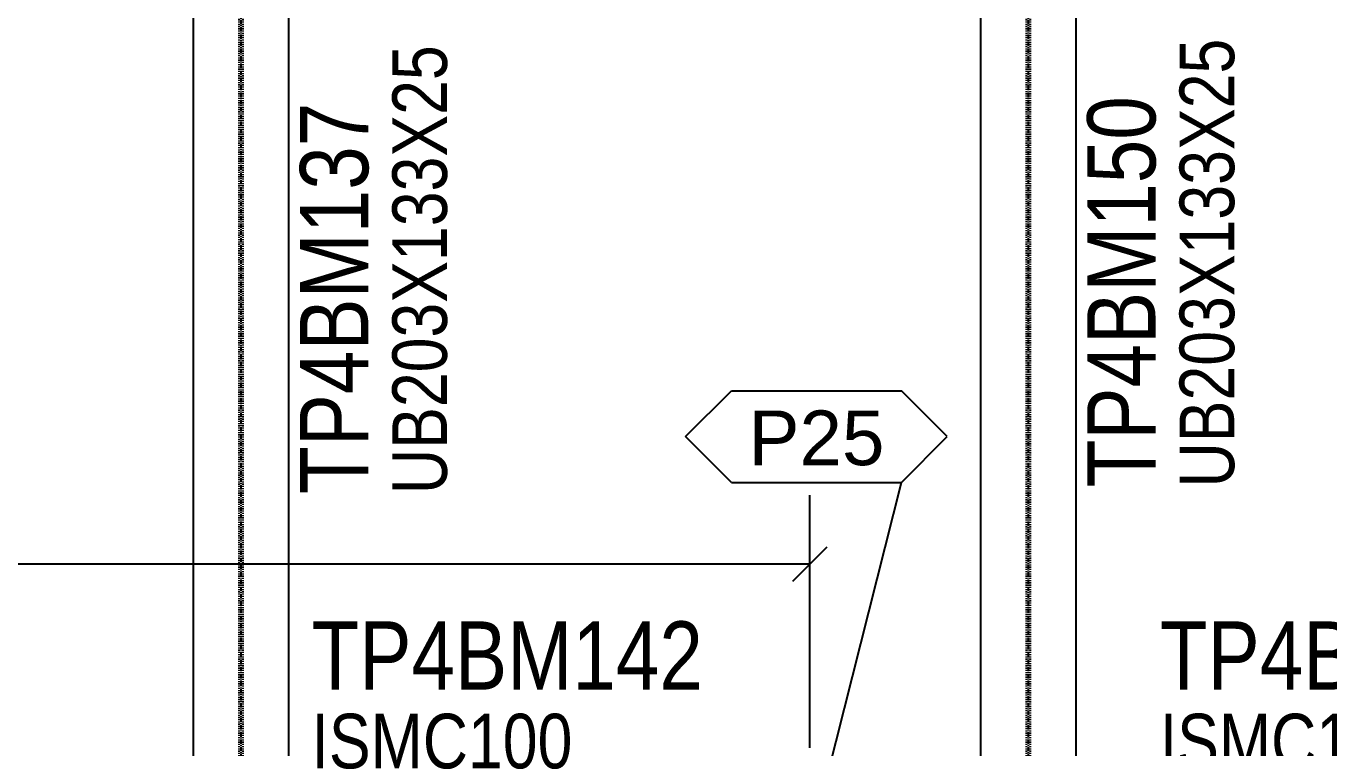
# Model space of a CAD drawing. Header units: millimetres. Extents: x 2102 to 21371, y 12217 to 26594.
# Drawn here: x 11632 to 13452, y 15361 to 16370 of the extents above; entities that cross this region are included whole.
import ezdxf

# ---------------------------------------------------------------- set-up
doc = ezdxf.new("R2010")
doc.units = ezdxf.units.MM
doc.linetypes.add('CENTER', pattern=[12.7, 7.9375, -1.5875, 1.5875, -1.5875])
doc.linetypes.add('DXK_LINE_DOT2', pattern=[3.9198, 1.9599, -1.9599])
for name, color, linetype in [('1', 7, 'Continuous'), ('2', 7, 'Continuous'), ('4', 7, 'Continuous'), ('6', 7, 'Continuous'), ('7', 7, 'Continuous'), ('8', 7, 'Continuous')]:
    doc.layers.add(name, color=color, linetype=linetype)
doc.styles.add('Arial', font='arial.ttf', dxfattribs={"height": 0.2})
doc.styles.add('Arial Narrow', font='ARIALN.TTF', dxfattribs={"height": 0.2})

# ---------------------------------------------------------------- blocks, each defined once
blk = doc.blocks.new('Part-116860372-114993 - 114867')
at = {"layer": '4', "linetype": 'Continuous'}
for points in [[(13700.6, 15315.8, -1), (13700.6, 15325.8, -1)], [(13700.6, 12565.8, -1), (13700.6, 12575.8, -1)]]:
    blk.add_hatch(color=4, dxfattribs=at).paths.add_polyline_path(points)
at = {"layer": '1', "color": 6, "linetype": 'DXK_LINE_DOT2'}
for p, q in [((13617.3, 15303.4), (13617.3, 15177.7)), ((13783.8, 15303.4), (13617.3, 15303.4)), ((13697, 15303.4), (13697, 15177.7)), ((13704.1, 15303.4), (13704.1, 15177.7)), ((13783.8, 15303.4), (13783.8, 15171.5)), ((13697, 15171.5), (13697, 12695.8)), ((13704.1, 15171.5), (13704.1, 12695.8)), ((13783.8, 12714.6), (13783.8, 12586.7)), ((13617.3, 12689.6), (13617.3, 12586.7)), ((13697, 12689.6), (13697, 12586.7)), ((13704.1, 12689.6), (13704.1, 12586.7)), ((13783.8, 12695.8), (13719.3, 12695.8)), ((13783.8, 12586.7), (13617.3, 12586.7))]:
    blk.add_line(p, q, dxfattribs=at)
at = {"layer": '2', "color": 2, "linetype": 'Continuous'}
for p, q in [((13617.3, 15177.7), (13617.3, 12689.6)), ((13783.8, 15171.5), (13617.3, 15171.5)), ((13697, 15177.7), (13697, 15171.5)), ((13704.1, 15177.7), (13704.1, 15171.5)), ((13783.8, 15177.7), (13783.8, 12714.6)), ((13719.3, 12695.8), (13617.3, 12695.8)), ((13697, 12695.8), (13697, 12689.6)), ((13704.1, 12695.8), (13704.1, 12689.6))]:
    blk.add_line(p, q, dxfattribs=at)
at = {"layer": '4', "color": 4, "linetype": 'CENTER'}
blk.add_line((13700.6, 15320.8), (13700.6, 12570.8), dxfattribs=at)
at = {"layer": '4', "color": 4, "linetype": 'Continuous'}
for centre in [(13700.6, 15320.8), (13700.6, 12570.8)]:
    blk.add_circle(centre, 5, dxfattribs=at)
blk = doc.blocks.new('Part-116860372-114994 - 114867')
at = {"layer": '4', "linetype": 'Continuous'}
for points in [[(15075.6, 15315.8, -1), (15075.6, 15325.8, -1)], [(15075.6, 12565.8, -1), (15075.6, 12575.8, -1)]]:
    blk.add_hatch(color=4, dxfattribs=at).paths.add_polyline_path(points)
at = {"layer": '1', "color": 6, "linetype": 'DXK_LINE_DOT2'}
for p, q in [((14992.3, 15303.4), (14992.3, 15177.7)), ((15158.8, 15303.4), (14992.3, 15303.4)), ((15072, 15303.4), (15072, 15177.7)), ((15079.1, 15303.4), (15079.1, 15177.7)), ((15158.8, 15303.4), (15158.8, 15177.7)), ((15072, 15171.5), (15072, 12695.8)), ((15079.1, 15171.5), (15079.1, 12695.8)), ((14992.3, 12745.8), (14992.3, 12586.7)), ((14994.3, 12695.8), (14992.3, 12695.8)), ((15072, 12689.6), (15072, 12586.7)), ((15079.1, 12689.6), (15079.1, 12586.7)), ((15158.8, 12689.6), (15158.8, 12586.7)), ((15158.8, 12586.7), (14992.3, 12586.7))]:
    blk.add_line(p, q, dxfattribs=at)
at = {"layer": '2', "color": 2, "linetype": 'Continuous'}
for p, q in [((14992.3, 15177.7), (14992.3, 12745.8)), ((15158.8, 15171.5), (14992.3, 15171.5)), ((15072, 15177.7), (15072, 15171.5)), ((15079.1, 15177.7), (15079.1, 15171.5)), ((15158.8, 15177.7), (15158.8, 12689.6)), ((15158.8, 12695.8), (14994.3, 12695.8)), ((15072, 12695.8), (15072, 12689.6)), ((15079.1, 12695.8), (15079.1, 12689.6))]:
    blk.add_line(p, q, dxfattribs=at)
at = {"layer": '4', "color": 4, "linetype": 'CENTER'}
blk.add_line((15075.6, 15320.8), (15075.6, 12570.8), dxfattribs=at)
at = {"layer": '4', "color": 4, "linetype": 'Continuous'}
for centre in [(15075.6, 15320.8), (15075.6, 12570.8)]:
    blk.add_circle(centre, 5, dxfattribs=at)
blk = doc.blocks.new('StraightDimension-116860372-158612 - 114867')
at = {"layer": '6', "color": 3, "linetype": 'Continuous'}
for p, q in [((14694.3, 13870.8), (14694.3, 14312.5)), ((14664.3, 14162.5), (14724.3, 14222.5)), ((9575.6, 14192.5), (14694.3, 14192.5))]:
    blk.add_line(p, q, dxfattribs=at)
blk = doc.blocks.new('Mark-116860372-129770 - 114867')
at = {"color": 0}
for points in [[(14060.5, 15100.2), (13960.5, 15100.2), (13960.5, 14314.5), (14060.5, 14314.5)], [(13923, 14999.5), (13798, 14999.5), (13798, 14314.5), (13923, 14314.5)]]:
    blk.add_wipeout(points, dxfattribs=at).dxf.layer = '8'
for points in [[(14060.5, 15100.2), (13960.5, 15100.2), (13960.5, 14314.5), (14060.5, 14314.5)], [(13923, 14999.5), (13798, 14999.5), (13798, 14314.5), (13923, 14314.5)]]:
    blk.add_wipeout(points, dxfattribs=at).dxf.layer = '8'
at = {"layer": '8', "color": 7, "style": 'Arial Narrow'}
for s, height, p in [('UB203X133X25', 95.443, (14060.5, 14314.5)), ('TP4BM137', 119.3, (13923, 14314.5))]:
    blk.add_text(s, height=height, rotation=90.0002, dxfattribs=at).set_placement(p)
blk = doc.blocks.new('Mark-116860372-129788 - 114867')
at = {"color": 0}
for points in [[(14509, 13972.6), (14509, 14097.6), (13823.9, 14097.6), (13823.9, 13972.6)], [(14280.7, 13835.1), (14280.7, 13935.1), (13823.9, 13935.1), (13823.9, 13835.1)]]:
    blk.add_wipeout(points, dxfattribs=at).dxf.layer = '8'
for points in [[(14509, 13972.6), (14509, 14097.6), (13823.9, 14097.6), (13823.9, 13972.6)], [(14280.7, 13835.1), (14280.7, 13935.1), (13823.9, 13935.1), (13823.9, 13835.1)]]:
    blk.add_wipeout(points, dxfattribs=at).dxf.layer = '8'
at = {"layer": '8', "color": 7, "style": 'Arial Narrow'}
for s, height, p in [('TP4BM142', 119.3, (13823.9, 13972.6)), ('ISMC100', 95.44, (13823.9, 13835.1))]:
    blk.add_text(s, height=height, dxfattribs=at).set_placement(p)
blk = doc.blocks.new('Mark-116860372-129792 - 114867')
at = {"color": 0}
for points in [[(15990.4, 13972.6), (15990.4, 14097.6), (15305.4, 14097.6), (15305.4, 13972.6)], [(15762.1, 13835.1), (15762.1, 13935.1), (15305.4, 13935.1), (15305.4, 13835.1)]]:
    blk.add_wipeout(points, dxfattribs=at).dxf.layer = '8'
for points in [[(15990.4, 13972.6), (15990.4, 14097.6), (15305.4, 14097.6), (15305.4, 13972.6)], [(15762.1, 13835.1), (15762.1, 13935.1), (15305.4, 13935.1), (15305.4, 13835.1)]]:
    blk.add_wipeout(points, dxfattribs=at).dxf.layer = '8'
at = {"layer": '8', "color": 7, "style": 'Arial Narrow'}
for s, height, p in [('TP4BM231', 119.3, (15305.4, 13972.6)), ('ISMC100', 95.44, (15305.4, 13835.1))]:
    blk.add_text(s, height=height, dxfattribs=at).set_placement(p)
blk = doc.blocks.new('Mark-116860372-129773 - 114867')
at = {"color": 0}
for points in [[(15435.5, 15111.7), (15335.5, 15111.7), (15335.5, 14326), (15435.5, 14326)], [(15298, 15011), (15173, 15011), (15173, 14326), (15298, 14326)]]:
    blk.add_wipeout(points, dxfattribs=at).dxf.layer = '8'
for points in [[(15435.5, 15111.7), (15335.5, 15111.7), (15335.5, 14326), (15435.5, 14326)], [(15298, 15011), (15173, 15011), (15173, 14326), (15298, 14326)]]:
    blk.add_wipeout(points, dxfattribs=at).dxf.layer = '8'
at = {"layer": '8', "color": 7, "style": 'Arial Narrow'}
for s, height, p in [('UB203X133X25', 95.443, (15435.5, 14326)), ('TP4BM150', 119.3, (15298, 14326))]:
    blk.add_text(s, height=height, rotation=90.0002, dxfattribs=at).set_placement(p)
blk = doc.blocks.new('Text-116860372-130291 - 114867')
at = {"layer": '7', "color": 6, "linetype": 'Continuous'}
for p, q in [((14477.2, 14414.9), (14557.2, 14494.9)), ((14557.2, 14494.9), (14854.3, 14494.9)), ((14934.3, 14414.9), (14854.3, 14494.9)), ((14557.2, 14334.9), (14477.2, 14414.9)), ((14854.3, 14334.9), (14934.3, 14414.9)), ((14557.2, 14334.9), (14854.3, 14334.9)), ((14726.2, 13827.1), (14854.3, 14334.9))]:
    blk.add_line(p, q, dxfattribs=at)
at = {"color": 0, "linetype": 'Continuous'}
blk.add_wipeout([(14824.3, 14364.9), (14824.3, 14464.9), (14587.2, 14464.9), (14587.2, 14364.9)], dxfattribs=at).dxf.layer = '7'
at = {"layer": '7', "color": 7, "linetype": 'Continuous', "style": 'Arial'}
blk.add_text('P25', height=95.51, dxfattribs=at).set_placement((14587.2, 14364.9))

msp = doc.modelspace()

# ---------------------------------------------------------------- block references
at = {"xscale": 0.8, "yscale": 0.8, "zscale": 0.8}
for name in ['Part-116860372-114993 - 114867', 'Part-116860372-114994 - 114867', 'Mark-116860372-129773 - 114867', 'Mark-116860372-129792 - 114867']:
    msp.add_blockref(name, (971.5, 4264.2), dxfattribs=at)

# ---------------------------------------------------------------- next in the draw order: block references
msp.add_blockref('StraightDimension-116860372-158612 - 114867', (971.5, 4264.2), dxfattribs=at)

# ---------------------------------------------------------------- next in the draw order: block references
for name in ['Mark-116860372-129770 - 114867', 'Mark-116860372-129788 - 114867']:
    msp.add_blockref(name, (971.5, 4264.2), dxfattribs=at)

# ---------------------------------------------------------------- next in the draw order: block references
msp.add_blockref('Text-116860372-130291 - 114867', (971.5, 4264.2), dxfattribs=at)

doc.saveas('drawing.dxf')
